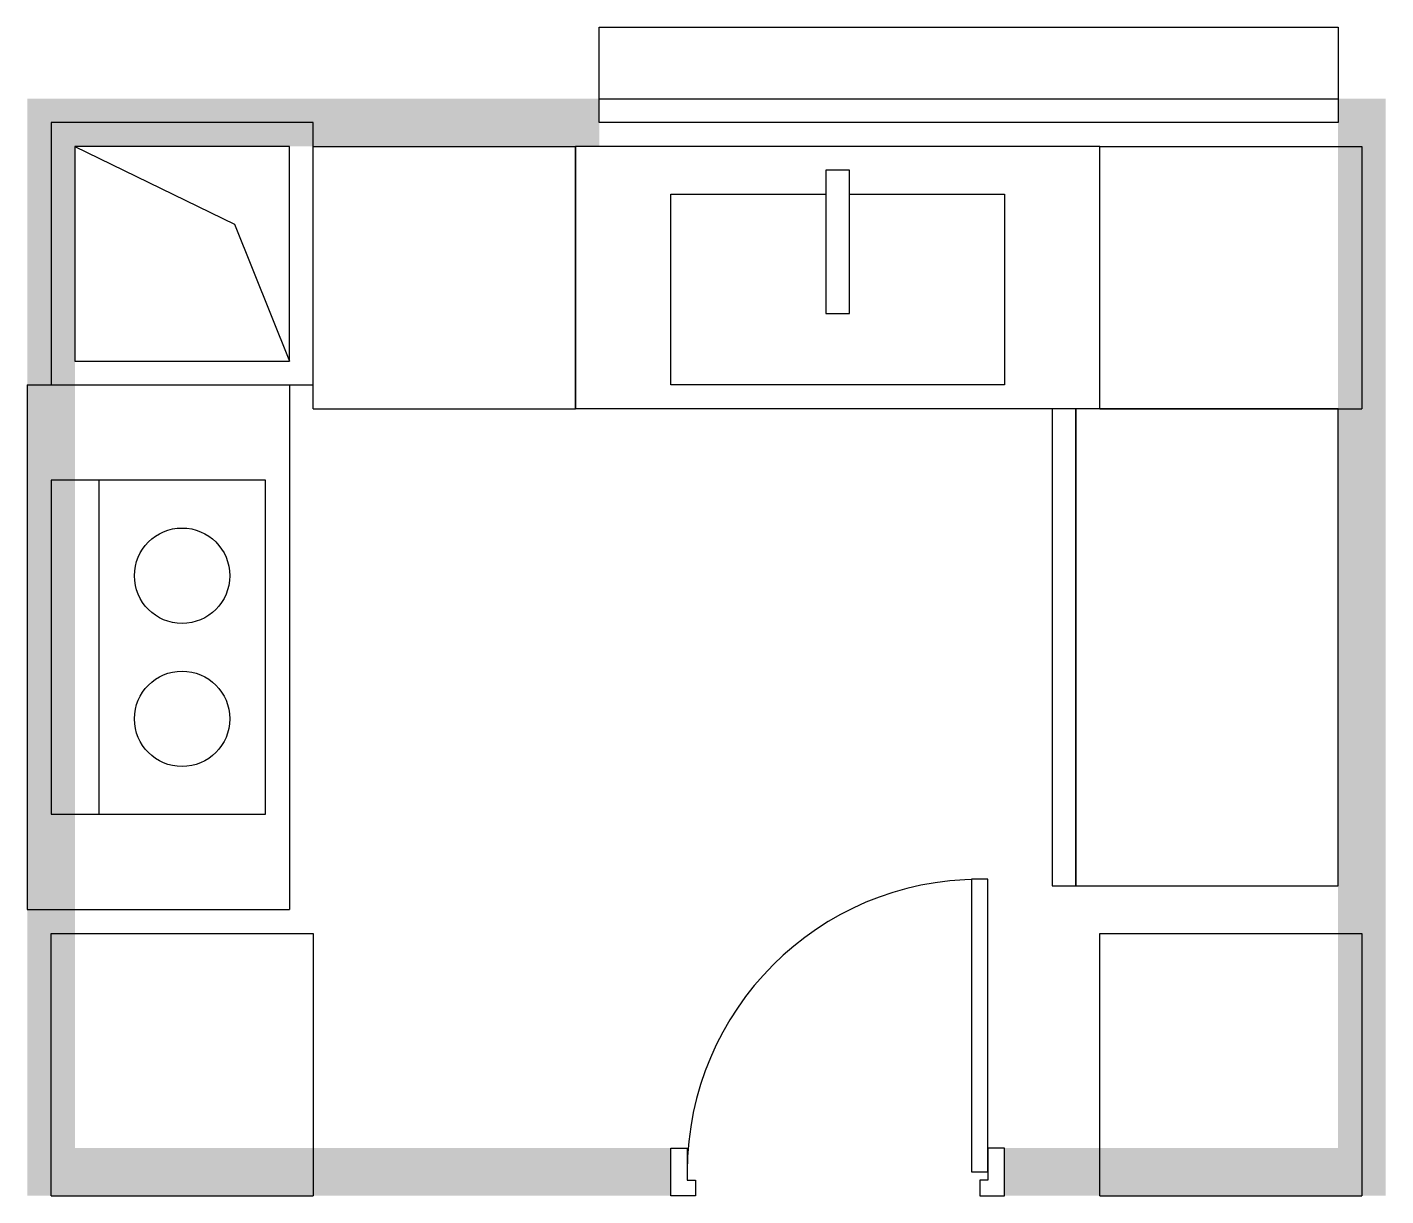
# Model space of a CAD drawing. Header units: millimetres. Extents: x 2150 to 5000, y -600 to 1850.
import ezdxf

# ---------------------------------------------------------------- set-up
doc = ezdxf.new("R2010")
doc.units = ezdxf.units.MM

# ---------------------------------------------------------------- blocks, each defined once
blk = doc.blocks.new('Door_Narrow')
at = {"color": 7}
for p, q in [((-50, -200), (-50, -234.6)), ((50, -200), (-50, -200)), ((-50, -200), (-50, -234.6)), ((50, -251.9), (50, -200)), ((50, -251.9), (50, -200)), ((0, -234.6), (-613.5, -234.6)), ((-613.5, -234.6), (-613.5, -269.2)), ((-50, -234.6), (17.3, -234.6)), ((-50, -234.6), (17.3, -234.6)), ((0, -269.2), (0, -234.6)), ((17.3, -234.6), (17.3, -251.9)), ((17.3, -234.6), (17.3, -251.9)), ((17.3, -251.9), (50, -251.9)), ((17.3, -251.9), (50, -251.9)), ((-613.5, -269.2), (0, -269.2)), ((17.3, -865.4), (17.3, -848.1)), ((17.3, -848.1), (50, -848.1)), ((50, -848.1), (50, -900)), ((-50, -900), (-50, -865.4)), ((-50, -865.4), (17.3, -865.4)), ((50, -900), (-50, -900))]:
    blk.add_line(p, q, dxfattribs=at)
blk.add_arc((0, -251.9), 613.5, 180, 269.9, dxfattribs=at)
for points in [[(50, 0), (-50, 0), (50, -200), (-50, -200)], [(50, -900), (-50, -900), (50, -1100), (-50, -1100)]]:
    blk.add_solid(points, dxfattribs=at)
blk = doc.blocks.new('Shaft')
for points in [[(0, 0), (550, 0), (550, 550), (0, 550)], [(50, 50), (500, 50), (500, 500), (50, 500)]]:
    blk.add_lwpolyline(points, close=True)
blk.add_lwpolyline([(50, 500), (385, 337.3), (500, 50)])
blk = doc.blocks.new('counter')
for p, q in [((0, -600), (0, -50)), ((0, -50), (550, -50)), ((550, -50), (550, -600)), ((0, -600), (550, -600))]:
    blk.add_line(p, q)
blk = doc.blocks.new('Frig')
for points in [[(600, -50), (50, -50), (50, -1050), (600, -1050)], [(650, -50), (600, -50), (600, -1050), (650, -1050)]]:
    blk.add_lwpolyline(points, close=True)
blk = doc.blocks.new('Sink')
for p, q in [((600, 550), (50, 550)), ((50, 550), (50, -550)), ((600, 550), (600, -550)), ((600, -550), (50, -550))]:
    blk.add_line(p, q)
blk.add_lwpolyline([(150, 25), (150, 350), (550, 350), (550, -350), (150, -350), (150, -25)])
blk.add_lwpolyline([(100, -25), (400, -25), (400, 25), (100, 25)], close=True)
blk = doc.blocks.new('Stove')
for p, q in [((-600, 550), (-600, -550)), ((-600, 550), (-50, 550)), ((-50, 550), (-50, -550)), ((-450, 350), (-450, -350)), ((-600, -550), (-50, -550))]:
    blk.add_line(p, q)
blk.add_lwpolyline([(-550, -350), (-100, -350), (-100, 350), (-550, 350)], close=True)
for centre in [(-275, 150), (-275, -150)]:
    blk.add_circle(centre, 100)
blk = doc.blocks.new('AllBlock')
at = {"true_color": 0xffffff}
blk.add_line((3350, 1700), (4900, 1700), dxfattribs=at)
blk.add_lwpolyline([(3350, 1650), (3350, 1850), (4900, 1850), (4900, 1650)], close=True, dxfattribs=at)
for points in [[(2150, 1700), (2150, 1050), (2250, 1700), (2250, 1050)], [(2150, 1700), (2150, 1600), (2800, 1700), (2800, 1600)], [(2700, 1700), (2700, 1600), (3350, 1700), (3350, 1600)], [(4900, 1700), (4900, 1050), (5000, 1700), (5000, 1050)], [(2150, 1150), (2150, 500), (2250, 1150), (2250, 500)], [(4900, 1150), (4900, 500), (5000, 1150), (5000, 500)], [(2150, 600), (2150, -50), (2250, 600), (2250, -50)], [(4900, 600), (4900, -50), (5000, 600), (5000, -50)], [(2150, 50), (2150, -600), (2250, 50), (2250, -600)], [(4900, 50), (4900, -600), (5000, 50), (5000, -600)], [(2150, -500), (2150, -600), (2800, -500), (2800, -600)], [(2700, -500), (2700, -600), (3350, -500), (3350, -600)], [(4350, -500), (4350, -600), (5000, -500), (5000, -600)]]:
    blk.add_solid(points)
for name, p in [('Shaft', (2200, 1100)), ('counter', (2750, 1650)), ('counter', (4400, 1650)), ('Stove', (2750, 550)), ('counter', (2200, 0)), ('counter', (4400, 0))]:
    blk.add_blockref(name, p)
for name, p, rotation in [('Sink', (3850, 1650), -90), ('Frig', (4950, 0), 180), ('Door_Narrow', (4400, -550), -90)]:
    blk.add_blockref(name, p, dxfattribs=dict(rotation=rotation))

msp = doc.modelspace()

# ---------------------------------------------------------------- block references
msp.add_blockref('AllBlock', (0, 0))

doc.saveas('drawing.dxf')
